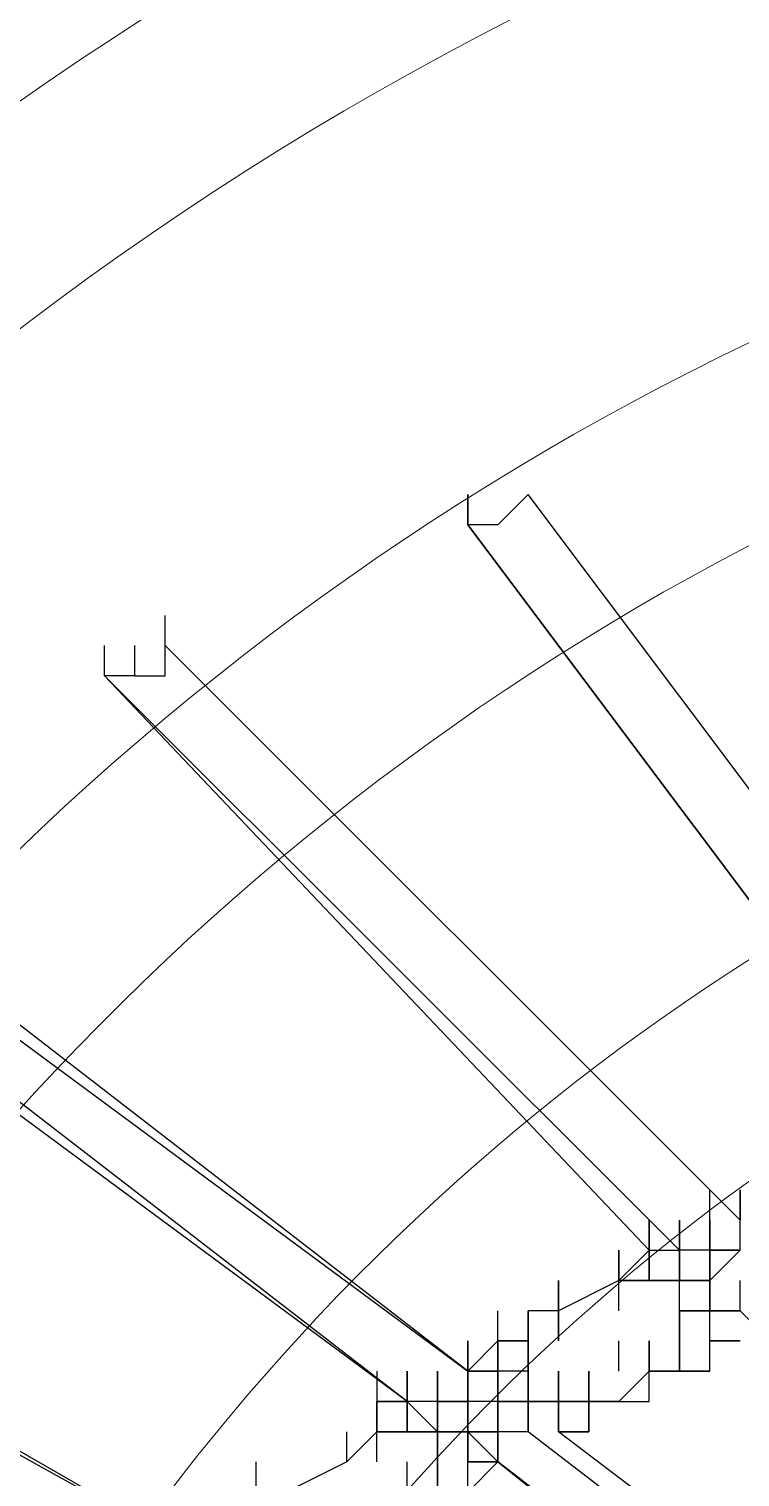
# Model space of a CAD drawing. Header units: inches. Extents: x 3324238 to 135265466, y -1036581 to 20094598.
# Drawn here: x 3353766.062 to 3353767.955, y -519265.489 to -519261.63 of the extents above; entities that cross this region are included whole.
import ezdxf

# ---------------------------------------------------------------- set-up
doc = ezdxf.new("R2010")
doc.units = ezdxf.units.IN
doc.header["$MEASUREMENT"] = 0
doc.layers.add('PDF_Geometry', color=7, linetype='Continuous')

msp = doc.modelspace()

# ---------------------------------------------------------------- linework, layer by layer
at = {"layer": 'PDF_Geometry', "lineweight": 25}
for points in [[(3353768.358, -519264.4823), (3353768.358, -519264.5629), (3353768.4385, -519264.5629), (3353768.4385, -519264.6435), (3353768.4385, -519264.5629), (3353768.5191, -519264.5629), (3353768.5191, -519264.6435), (3353768.5191, -519264.5629), (3353768.5191, -519264.6435), (3353768.5191, -519264.5629), (3353768.5191, -519264.6435), (3353768.5997, -519264.6435), (3353768.5997, -519264.5629), (3353768.5997, -519264.4823), (3353768.5997, -519264.5629), (3353768.5997, -519264.4823), (3353767.3911, -519262.8709), (3353767.3105, -519262.9515), (3353767.23, -519262.9515), (3353767.23, -519262.8709), (3353767.23, -519262.9515), (3353767.23, -519262.8709)], [(3353768.6802, -519264.5629), (3353768.6802, -519264.4823), (3353768.6802, -519264.5629), (3353768.6802, -519264.4823), (3353768.6802, -519264.5629), (3353768.6802, -519264.4823), (3353768.6802, -519264.5629), (3353768.6802, -519264.4823), (3353768.6802, -519264.5629), (3353768.6802, -519264.6435), (3353768.6802, -519264.5629), (3353768.6802, -519264.6435), (3353768.6802, -519264.5629), (3353768.6802, -519264.6435), (3353768.6802, -519264.5629), (3353768.6802, -519264.6435), (3353768.7608, -519264.6435), (3353768.7608, -519264.7241), (3353768.7608, -519264.6435), (3353768.7608, -519264.5629), (3353768.6802, -519264.5629), (3353768.6802, -519264.4823), (3353768.5997, -519264.4823), (3353767.3911, -519262.8709)], [(3353766.4243, -519263.2738), (3353766.4243, -519263.1932)], [(3353766.4243, -519263.2738), (3353766.4243, -519263.1932)], [(3353766.4243, -519263.3543), (3353766.4243, -519263.2738), (3353766.4243, -519263.1932)], [(3353766.2631, -519263.3543), (3353766.2631, -519263.2738)], [(3353766.2631, -519263.3543), (3353766.2631, -519263.2738)], [(3353766.3437, -519263.3543), (3353766.4242, -519263.3543), (3353766.4242, -519263.2738)], [(3353766.3437, -519263.3543), (3353766.3437, -519263.2738)], [(3353767.9551, -519264.8046), (3353766.4243, -519263.2738)], [(3353767.9551, -519264.8046), (3353766.4243, -519263.2738)], [(3353767.7134, -519264.8852), (3353767.794, -519264.8852), (3353767.794, -519264.8046), (3353767.794, -519264.8852), (3353766.2631, -519263.3543), (3353767.7134, -519264.8852), (3353767.7134, -519264.9658), (3353767.6328, -519264.9658), (3353767.6328, -519264.8852), (3353767.6328, -519264.9658), (3353767.6328, -519264.8852)], [(3353766.3437, -519263.3543), (3353766.2631, -519263.3543)], [(3353767.0688, -519265.2881), (3353767.0688, -519265.2075), (3353767.0688, -519265.2881), (3353767.0688, -519265.2075), (3353767.0688, -519265.2881), (3353767.0688, -519265.2075), (3353767.0688, -519265.2881), (3353765.2157, -519263.9183), (3353765.2157, -519263.8378)], [(3353767.23, -519265.4492), (3353767.3105, -519265.4492), (3353767.3105, -519265.3686), (3353767.3105, -519265.4492), (3353767.3105, -519265.3686), (3353767.3105, -519265.2881), (3353767.3105, -519265.2075), (3353767.3105, -519265.2881), (3353767.3105, -519265.2075), (3353767.3105, -519265.1269), (3353767.23, -519265.2075), (3353767.23, -519265.1269), (3353767.23, -519265.2075), (3353767.23, -519265.1269), (3353767.23, -519265.2075), (3353767.23, -519265.1269), (3353767.23, -519265.2075), (3353767.23, -519265.2881), (3353767.1494, -519265.2881), (3353767.23, -519265.2881), (3353767.23, -519265.2075), (3353767.23, -519265.2881), (3353767.23, -519265.3686), (3353767.1494, -519265.3686), (3353767.1494, -519265.2881), (3353767.1494, -519265.3686), (3353767.1494, -519265.4492), (3353767.1494, -519265.3686), (3353767.1494, -519265.2881), (3353767.1494, -519265.3686), (3353767.0688, -519265.2881), (3353765.2963, -519263.9183)], [(3353764.3294, -519264.4823), (3353766.5048, -519265.6909)], [(3353766.5048, -519265.6909), (3353764.41, -519264.4823)], [(3353767.5522, -519265.2075), (3353767.5522, -519265.2881), (3353767.5522, -519265.2075), (3353767.5522, -519265.2881), (3353767.5522, -519265.3686), (3353767.5522, -519265.2881), (3353767.6328, -519265.2881), (3353767.7134, -519265.2075), (3353767.794, -519265.2075), (3353767.794, -519265.1269), (3353767.794, -519265.0463), (3353767.794, -519264.9658), (3353767.8745, -519264.9658), (3353767.8745, -519264.8852), (3353767.8745, -519264.8046), (3353767.8745, -519264.8852), (3353767.8745, -519264.8046), (3353767.8745, -519264.7241)], [(3353767.9551, -519264.8046), (3353767.9551, -519264.7241)], [(3353767.9551, -519264.8046), (3353767.9551, -519264.724)], [(3353767.6328, -519264.9658), (3353767.7134, -519264.9658), (3353767.7134, -519264.8852), (3353767.794, -519264.8852), (3353767.794, -519264.8046)], [(3353767.7134, -519264.8852), (3353767.7134, -519264.8046)], [(3353767.794, -519264.9658), (3353767.794, -519264.8852), (3353767.794, -519264.8046)], [(3353767.8745, -519264.9658), (3353767.8745, -519264.8852), (3353767.8745, -519264.9658), (3353767.8745, -519264.8852), (3353767.8745, -519264.9658), (3353767.8745, -519264.8852), (3353767.8745, -519264.9658), (3353767.8745, -519264.8852), (3353767.8745, -519264.8046), (3353767.8745, -519264.8852), (3353767.8745, -519264.9658), (3353767.8745, -519265.0463), (3353767.8745, -519264.9658), (3353767.8745, -519265.0463), (3353767.8745, -519264.9658), (3353767.794, -519264.9658), (3353767.794, -519264.8852)], [(3353769.6471, -519266.7383), (3353767.9551, -519265.0463), (3353767.8745, -519265.0463), (3353767.8745, -519264.9658), (3353767.8745, -519264.8852), (3353767.794, -519264.8852), (3353767.794, -519264.8046), (3353767.794, -519264.8852), (3353767.794, -519264.9658)], [(3353767.794, -519264.8852), (3353767.794, -519264.8046)], [(3353767.794, -519264.8852), (3353767.794, -519264.8046)], [(3353767.8745, -519264.8852), (3353767.8745, -519264.8046)], [(3353767.8745, -519264.8852), (3353767.8745, -519264.8046)], [(3353767.8745, -519264.8852), (3353767.8745, -519264.8046)], [(3353767.8745, -519264.8852), (3353767.8745, -519264.8046)], [(3353767.8745, -519264.8852), (3353767.8745, -519264.8046)], [(3353767.9551, -519264.8852), (3353767.9551, -519264.8046)], [(3353767.7134, -519264.9658), (3353767.7134, -519264.8852)], [(3353767.7134, -519264.9658), (3353767.7134, -519264.8852)], [(3353767.7134, -519264.9658), (3353767.7134, -519264.8852)], [(3353767.7134, -519264.9658), (3353767.7134, -519264.8852)], [(3353767.7134, -519264.9658), (3353767.7134, -519264.8852)], [(3353767.794, -519264.9658), (3353767.794, -519264.8852)], [(3353767.794, -519264.9658), (3353767.794, -519264.8852)], [(3353767.8745, -519264.8852), (3353767.8745, -519264.9658)], [(3353767.9551, -519264.8852), (3353767.8745, -519264.9658), (3353767.8745, -519264.8852), (3353767.8745, -519264.9658), (3353767.8745, -519264.8852), (3353767.8745, -519264.9658), (3353767.8745, -519265.0463), (3353767.9551, -519265.0463)], [(3353767.8745, -519264.9658), (3353767.8745, -519264.8852)], [(3353767.9551, -519264.8852), (3353767.8745, -519264.8852), (3353767.9551, -519264.8852)], [(3353767.9551, -519264.8852), (3353767.8745, -519264.8852)], [(3353767.8745, -519264.9658), (3353767.8745, -519264.8852)], [(3353767.8745, -519264.9658), (3353767.8745, -519264.8852)], [(3353767.8746, -519264.9658), (3353767.8746, -519264.8852)], [(3353767.4717, -519264.9658), (3353767.4717, -519265.0463), (3353767.3911, -519265.0463), (3353767.3911, -519265.1269), (3353767.3911, -519265.0463), (3353767.3911, -519265.1269), (3353767.3911, -519265.2075), (3353767.3911, -519265.1269), (3353767.3911, -519265.0463), (3353767.3911, -519265.1269), (3353767.3911, -519265.0463), (3353767.3911, -519265.1269), (3353767.3911, -519265.2075), (3353767.3911, -519265.2881), (3353767.3911, -519265.2075), (3353767.3911, -519265.2881), (3353767.3911, -519265.3686), (3353767.3911, -519265.2881), (3353767.4717, -519265.2881), (3353767.5522, -519265.2881), (3353767.5522, -519265.2075), (3353767.5522, -519265.2881), (3353767.5522, -519265.3686)], [(3353767.4717, -519265.0463), (3353767.4717, -519264.9658)], [(3353767.6328, -519265.0463), (3353767.6328, -519264.9658), (3353767.4717, -519265.0463), (3353767.4717, -519265.1269), (3353767.4717, -519265.0463)], [(3353767.7134, -519264.9658), (3353767.794, -519264.9658), (3353767.7134, -519264.9658)], [(3353767.794, -519264.9658), (3353767.7134, -519264.9658)], [(3353767.8745, -519264.9658), (3353767.8745, -519265.0463), (3353767.8745, -519264.9658)], [(3353767.9551, -519265.0463), (3353767.9551, -519264.9658)], [(3353767.9551, -519265.0463), (3353767.9551, -519264.9658)], [(3353767.9551, -519265.0463), (3353767.9551, -519264.9658)], [(3353767.3105, -519265.1269), (3353767.3105, -519265.0463)], [(3353767.3105, -519265.1269), (3353767.3105, -519265.0463)], [(3353767.3911, -519265.1269), (3353767.3911, -519265.0463)], [(3353767.3911, -519265.1269), (3353767.3911, -519265.0463)], [(3353767.3911, -519265.1269), (3353767.3911, -519265.0463)], [(3353767.3911, -519265.1269), (3353767.3911, -519265.0463)], [(3353767.6328, -519265.2881), (3353767.7134, -519265.2881), (3353767.7134, -519265.2075), (3353767.7134, -519265.1269), (3353767.7134, -519265.2075), (3353767.794, -519265.2075), (3353767.794, -519265.1269), (3353767.794, -519265.2075), (3353767.794, -519265.1269), (3353767.794, -519265.0463)], [(3353767.794, -519265.2075), (3353767.794, -519265.1269), (3353767.794, -519265.0463), (3353767.794, -519265.1269), (3353767.794, -519265.2075), (3353767.794, -519265.1269), (3353767.794, -519265.2075), (3353767.8745, -519265.2075), (3353767.8745, -519265.1269), (3353767.9551, -519265.1269), (3353767.8745, -519265.1269)], [(3353767.794, -519265.1269), (3353767.794, -519265.0463)], [(3353767.8745, -519265.0463), (3353767.794, -519265.0463)], [(3353767.8745, -519265.1269), (3353767.8745, -519265.0463)], [(3353767.8745, -519265.1269), (3353767.8745, -519265.0463)], [(3353767.3105, -519265.1269), (3353767.3105, -519265.2075), (3353767.3105, -519265.2881), (3353767.3105, -519265.2075), (3353767.23, -519265.2075), (3353767.23, -519265.1269), (3353767.23, -519265.2075), (3353767.23, -519265.1269), (3353767.23, -519265.2075), (3353767.23, -519265.2881), (3353767.23, -519265.2075)], [(3353767.23, -519265.2075), (3353767.23, -519265.1269)], [(3353767.3911, -519265.3686), (3353767.3911, -519265.2881), (3353767.3105, -519265.2881), (3353767.3105, -519265.3686), (3353767.23, -519265.3686), (3353767.3105, -519265.4492), (3353767.23, -519265.4492), (3353767.23, -519265.3686), (3353767.23, -519265.4492), (3353767.23, -519265.3686), (3353767.3105, -519265.3686), (3353767.3105, -519265.2881), (3353767.3105, -519265.3686), (3353767.3105, -519265.2881), (3353767.23, -519265.2881), (3353767.23, -519265.3686), (3353767.23, -519265.2881), (3353767.23, -519265.2075), (3353767.23, -519265.1269)], [(3353767.3911, -519265.1269), (3353767.3105, -519265.1269), (3353767.3911, -519265.1269)], [(3353767.3105, -519265.2075), (3353767.3105, -519265.1269)], [(3353767.3911, -519265.2075), (3353767.3911, -519265.1269)], [(3353767.3911, -519265.2075), (3353767.3911, -519265.1269)], [(3353767.3911, -519265.1269), (3353767.3911, -519265.2075)], [(3353767.3911, -519265.2075), (3353767.3911, -519265.1269)], [(3353767.6328, -519265.2075), (3353767.6328, -519265.1269)], [(3353767.794, -519265.2075), (3353767.794, -519265.1269)], [(3353767.794, -519265.2075), (3353767.794, -519265.1269)], [(3353766.9882, -519265.2075), (3353766.9882, -519265.2881), (3353766.9882, -519265.3686), (3353766.9077, -519265.4492), (3353766.9882, -519265.3686), (3353766.9882, -519265.2881), (3353766.9882, -519265.3686), (3353767.0688, -519265.3686), (3353767.0688, -519265.2881)], [(3353767.1494, -519265.2075), (3353767.1494, -519265.2881), (3353767.1494, -519265.3686), (3353767.1494, -519265.2881), (3353767.1494, -519265.3686), (3353767.1494, -519265.2881), (3353767.1494, -519265.3686), (3353767.1494, -519265.2881), (3353767.1494, -519265.3686), (3353767.1494, -519265.2881), (3353767.1494, -519265.3686), (3353767.1494, -519265.2881), (3353767.1494, -519265.3686), (3353767.1494, -519265.2881), (3353767.1494, -519265.3686), (3353767.1494, -519265.2881), (3353767.0688, -519265.2881), (3353767.0688, -519265.3686), (3353766.9882, -519265.3686), (3353766.9077, -519265.4492), (3353766.9077, -519265.3686)], [(3353766.9882, -519265.3686), (3353767.0688, -519265.3686), (3353767.0688, -519265.2881), (3353767.0688, -519265.2075)], [(3353767.0688, -519265.3686), (3353767.0688, -519265.2881), (3353767.0688, -519265.3686), (3353767.1494, -519265.3686), (3353767.0688, -519265.3686), (3353767.1494, -519265.3686), (3353767.1494, -519265.2881), (3353767.1494, -519265.2075), (3353767.1494, -519265.2881), (3353767.1494, -519265.2075), (3353767.1494, -519265.2881), (3353767.1494, -519265.3686), (3353767.1494, -519265.2881), (3353767.1494, -519265.3686), (3353767.23, -519265.3686), (3353767.23, -519265.4492), (3353767.3105, -519265.4492), (3353769.3248, -519267.0606)], [(3353767.0688, -519265.3686), (3353767.0688, -519265.288), (3353767.0688, -519265.2075)], [(3353767.0688, -519265.288), (3353767.0688, -519265.2075)], [(3353767.0688, -519265.288), (3353767.0688, -519265.2075)], [(3353767.1494, -519265.288), (3353767.1494, -519265.2075)], [(3353767.1494, -519265.2881), (3353767.1494, -519265.2075)], [(3353769.486, -519266.98), (3353767.3911, -519265.3686), (3353767.3911, -519265.2881), (3353767.3911, -519265.3686), (3353767.3911, -519265.2881), (3353767.3105, -519265.2881), (3353767.3105, -519265.2075), (3353767.3105, -519265.2881), (3353767.3911, -519265.2881), (3353767.3911, -519265.2075), (3353767.3105, -519265.2075), (3353767.23, -519265.2075), (3353767.23, -519265.2881), (3353767.23, -519265.2075)], [(3353769.6471, -519267.4635), (3353769.4054, -519267.3829), (3353769.4054, -519267.3023), (3353769.4054, -519267.3829), (3353769.4054, -519267.3023), (3353769.4054, -519267.2218), (3353769.4054, -519267.1412), (3353769.4054, -519267.0606), (3353769.4054, -519267.1412), (3353769.4054, -519267.0606), (3353769.4054, -519267.1412), (3353769.4054, -519267.0606), (3353767.3105, -519265.4492), (3353767.3105, -519265.3686), (3353767.3105, -519265.4492), (3353767.3105, -519265.3686), (3353767.3105, -519265.2881), (3353767.3105, -519265.2075), (3353767.23, -519265.2075)], [(3353767.3105, -519265.2881), (3353767.3105, -519265.2075), (3353767.3105, -519265.2881), (3353767.3105, -519265.3686), (3353767.3105, -519265.2881), (3353767.3105, -519265.3686), (3353767.3105, -519265.4492), (3353767.3105, -519265.3686), (3353767.3105, -519265.4492), (3353767.23, -519265.5298), (3353767.23, -519265.4492)], [(3353767.23, -519265.2881), (3353767.23, -519265.2075)], [(3353767.23, -519265.3686), (3353767.23, -519265.288), (3353767.23, -519265.2075)], [(3353767.23, -519265.288), (3353767.23, -519265.2075)], [(3353767.3105, -519265.288), (3353767.3105, -519265.2075)], [(3353767.3105, -519265.2881), (3353767.3105, -519265.2075)], [(3353767.3105, -519265.2881), (3353767.3105, -519265.2075)], [(3353767.3105, -519265.2881), (3353767.3105, -519265.2075)], [(3353767.3105, -519265.288), (3353767.3105, -519265.2075)], [(3353767.3106, -519265.2881), (3353767.3106, -519265.2075)], [(3353767.4717, -519265.2075), (3353767.4717, -519265.2881), (3353767.4717, -519265.2075), (3353767.4717, -519265.2881), (3353767.4717, -519265.3686), (3353767.4717, -519265.2881), (3353767.3911, -519265.2881), (3353767.3911, -519265.2075), (3353767.3911, -519265.2881), (3353767.3911, -519265.2075), (3353767.3911, -519265.2881), (3353767.3911, -519265.2075), (3353767.3911, -519265.288)], [(3353767.3911, -519265.288), (3353767.3911, -519265.2075)], [(3353767.3911, -519265.2881), (3353767.3911, -519265.2075)], [(3353767.3911, -519265.288), (3353767.3911, -519265.2075)], [(3353767.4717, -519265.3686), (3353767.4717, -519265.288), (3353767.4717, -519265.2075), (3353767.4717, -519265.288)], [(3353767.5523, -519265.288), (3353767.5523, -519265.2075)], [(3353767.5523, -519265.288), (3353767.5523, -519265.2075)], [(3353767.6328, -519265.288), (3353767.5523, -519265.288), (3353767.5523, -519265.2075)], [(3353767.8745, -519265.2075), (3353767.794, -519265.2075), (3353767.7134, -519265.2075)], [(3353766.9882, -519265.2881), (3353766.9882, -519265.3686), (3353766.9882, -519265.2881)], [(3353766.9882, -519265.4492), (3353766.9882, -519265.3686), (3353766.9882, -519265.2881), (3353766.9882, -519265.3686), (3353766.9882, -519265.2881), (3353766.9882, -519265.3686), (3353766.9882, -519265.2881)], [(3353766.9882, -519265.2881), (3353767.0688, -519265.2881), (3353766.9882, -519265.2881)], [(3353766.9883, -519265.3686), (3353766.9883, -519265.288)], [(3353767.1494, -519265.3686), (3353767.1494, -519265.288)], [(3353767.1494, -519265.3686), (3353767.1494, -519265.288)], [(3353767.23, -519265.3686), (3353767.1494, -519265.3686), (3353767.1494, -519265.2881)], [(3353767.3105, -519265.288), (3353767.23, -519265.288)], [(3353767.23, -519265.3686), (3353767.23, -519265.2881)], [(3353767.23, -519265.3686), (3353767.23, -519265.2881)], [(3353767.3105, -519265.3686), (3353767.3105, -519265.288)], [(3353767.3105, -519265.3686), (3353767.3105, -519265.2881)], [(3353767.3105, -519265.3686), (3353767.3105, -519265.2881)], [(3353767.3105, -519265.2881), (3353767.3105, -519265.3686)], [(3353767.3105, -519265.3686), (3353767.3105, -519265.2881)], [(3353767.3105, -519265.3686), (3353767.3105, -519265.2881)], [(3353767.3105, -519265.4492), (3353767.3105, -519265.3686), (3353767.3105, -519265.2881)], [(3353767.3911, -519265.3686), (3353767.3911, -519265.288)], [(3353767.4717, -519265.3686), (3353767.4717, -519265.2881), (3353767.3911, -519265.2881)], [(3353767.4717, -519265.3686), (3353767.4717, -519265.288)], [(3353767.4717, -519265.3686), (3353767.4717, -519265.288)], [(3353767.4717, -519265.2881), (3353767.5522, -519265.2881), (3353767.4717, -519265.2881)], [(3353767.4717, -519265.2881), (3353767.5522, -519265.2881)], [(3353767.5522, -519265.2881), (3353767.5522, -519265.3686), (3353767.5522, -519265.2881)], [(3353767.0688, -519265.3686), (3353766.9883, -519265.3686)], [(3353767.0688, -519265.3686), (3353767.1494, -519265.3686)], [(3353767.1494, -519265.4492), (3353767.1494, -519265.3686)], [(3353767.23, -519265.4492), (3353767.23, -519265.3686)], [(3353767.23, -519265.4492), (3353767.23, -519265.3686)], [(3353767.3105, -519265.3686), (3353767.23, -519265.3686)], [(3353767.23, -519265.4492), (3353767.23, -519265.3686)], [(3353767.3105, -519265.4492), (3353767.3105, -519265.3686)], [(3353767.5522, -519265.3686), (3353767.4717, -519265.3686), (3353767.5522, -519265.3686)], [(3353769.486, -519266.98), (3353769.486, -519266.8995), (3353767.4717, -519265.3686)], [(3353766.666, -519265.4492), (3353766.666, -519265.5298), (3353766.666, -519265.6103), (3353766.666, -519265.6909), (3353766.666, -519265.7715), (3353766.666, -519265.6909), (3353766.666, -519265.7715), (3353766.666, -519265.6909), (3353766.666, -519265.6103), (3353766.666, -519265.5298), (3353766.666, -519265.6103), (3353766.666, -519265.5298), (3353766.666, -519265.6103), (3353766.666, -519265.5298), (3353766.666, -519265.6103), (3353766.666, -519265.6909), (3353766.666, -519265.7715), (3353766.666, -519265.6909), (3353766.666, -519265.7715), (3353766.7465, -519265.7715), (3353766.7465, -519265.852), (3353766.7465, -519265.7715), (3353766.8271, -519265.7715), (3353766.8271, -519265.6909)], [(3353766.9077, -519265.4492), (3353766.7465, -519265.5298)], [(3353767.23, -519265.6103), (3353767.23, -519265.5298), (3353767.1494, -519265.5298), (3353767.1494, -519265.6103), (3353767.0688, -519265.6909), (3353767.0688, -519265.6103), (3353767.0688, -519265.5298), (3353767.0688, -519265.4492)], [(3353767.1494, -519265.5298), (3353767.1494, -519265.4492), (3353767.1494, -519265.5298)], [(3353767.1494, -519265.5298), (3353767.1494, -519265.4492)], [(3353767.23, -519265.5298), (3353767.23, -519265.4492)]]:
    msp.add_lwpolyline(points, dxfattribs=at)
for points in [[(3353768.4385, -519264.5629), (3353767.23, -519262.9515)], [(3353765.4574, -519263.8378), (3353765.3768, -519263.8378), (3353767.23, -519265.2075), (3353767.3105, -519265.2075), (3353767.3105, -519265.1269), (3353767.3105, -519265.2075), (3353767.3105, -519265.2881), (3353767.3105, -519265.2075), (3353767.3105, -519265.1269), (3353767.3105, -519265.2075), (3353767.23, -519265.2075), (3353767.23, -519265.2881), (3353767.23, -519265.2075), (3353767.23, -519265.2881), (3353767.23, -519265.2075), (3353767.23, -519265.2881), (3353767.23, -519265.2075), (3353767.23, -519265.2881), (3353767.23, -519265.2075)], [(3353767.9551, -519264.7241), (3353767.9551, -519264.8046)], [(3353767.7134, -519264.8852), (3353767.7134, -519264.8046), (3353767.7134, -519264.8852), (3353767.7134, -519264.9658), (3353767.7134, -519264.8852), (3353767.6328, -519264.9658), (3353767.7134, -519264.9658)], [(3353767.8745, -519264.8046), (3353767.8745, -519264.8852)], [(3353767.794, -519264.9658), (3353767.8745, -519264.9658)], [(3353767.794, -519265.1269), (3353767.794, -519265.0463), (3353767.8745, -519265.0463), (3353767.794, -519265.0463)], [(3353767.3911, -519265.2881), (3353767.3911, -519265.3686), (3353767.3105, -519265.3686), (3353767.3105, -519265.2881), (3353767.3105, -519265.2075), (3353767.3105, -519265.1269), (3353767.3911, -519265.1269), (3353767.3911, -519265.2075), (3353767.3105, -519265.2075), (3353767.3105, -519265.2881), (3353767.3911, -519265.2881), (3353767.3911, -519265.3686), (3353767.3911, -519265.2881), (3353767.3911, -519265.2075)], [(3353767.3105, -519265.2075), (3353767.3105, -519265.2881)], [(3353767.3911, -519265.2075), (3353767.3911, -519265.2881)], [(3353767.5522, -519265.2075), (3353767.5522, -519265.2881)], [(3353767.1494, -519265.288), (3353767.1494, -519265.3686)], [(3353767.4717, -519265.2881), (3353767.4717, -519265.3686)], [(3353767.4717, -519265.2881), (3353767.4717, -519265.3686)], [(3353767.1494, -519265.5298), (3353767.1494, -519265.4492), (3353767.1494, -519265.5298), (3353767.1494, -519265.6103), (3353767.0688, -519265.6103), (3353767.0688, -519265.5298), (3353767.0688, -519265.6103), (3353767.0688, -519265.5298), (3353767.1494, -519265.5298), (3353767.1494, -519265.6103), (3353767.0688, -519265.6103), (3353767.1494, -519265.6103)]]:
    msp.add_lwpolyline(points, close=True, dxfattribs=at)
at = {"layer": 'PDF_Geometry', "color": 32, "lineweight": 13, "true_color": 0xdd6e00}
msp.add_lwpolyline([(3353775.126, -519269.1555, 1), (3353767.23, -519269.1555), (3353767.23, -519332.0817)], format="xyb", dxfattribs=at)
for centre, radius, start, end in [((3353771.178, -519269.1477), 11.9248, 0.35001, 179.64999), ((3353771.178, -519269.154), 11.4414, 0.39628, 179.60372), ((3353771.178, -519269.1558), 10.4746, 0.44244, 179.55756), ((3353771.178, -519269.1558), 9.9106, 0.46772, 179.53228), ((3353771.178, -519269.1429), 8.9437, 0.43566, 179.56434), ((3353771.178, -519269.1496), 8.4603, 0.50592, 179.49408), ((3353771.178, -519269.1559), 7.413, 0.62618, 179.37382), ((3353771.178, -519269.1559), 6.9296, 0.67012, 179.32988), ((3353771.178, -519269.1437), 5.9627, 0.66132, 179.33868), ((3353771.178, -519269.1506), 5.4794, 0.7915, 179.2085), ((3353771.178, -519269.1562), 4.4322, 1.0513, 178.9487)]:
    msp.add_arc(centre, radius, start, end, dxfattribs=at)

doc.saveas('drawing.dxf')
